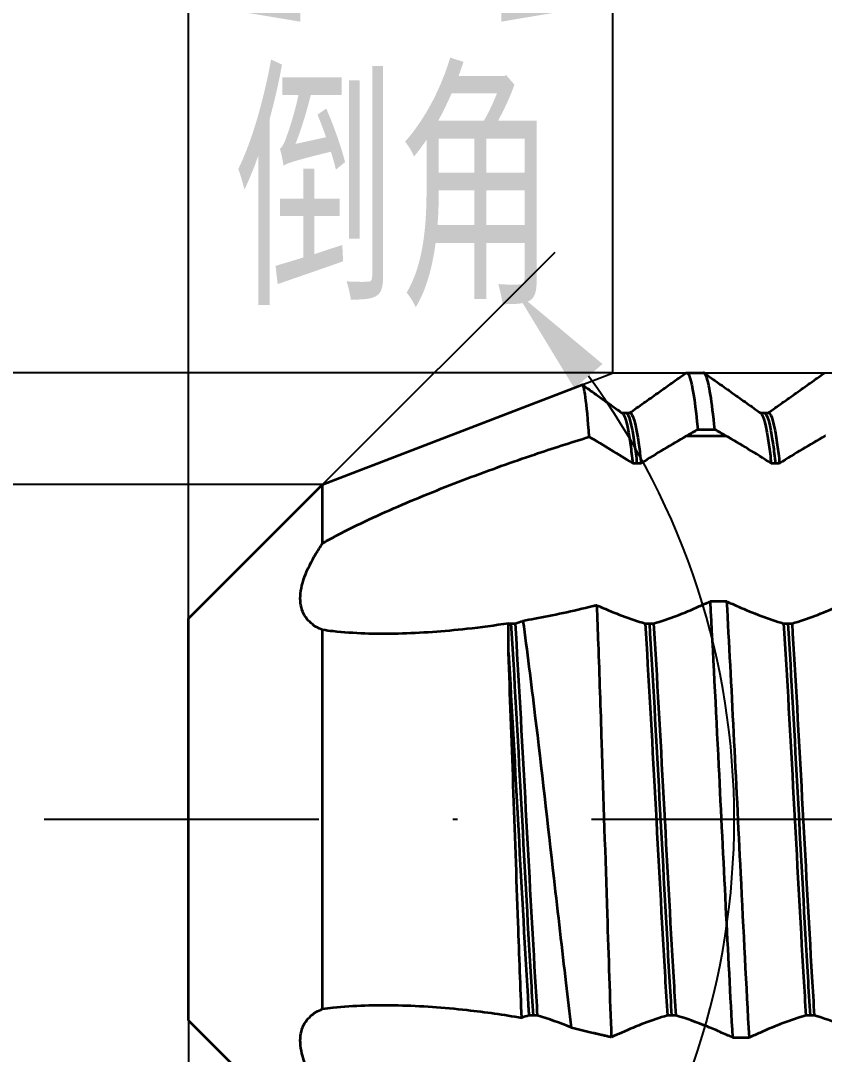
# Model space of a CAD drawing. Header units: millimetres. Extents: x -4 to 163, y 2 to 64.
# Drawn here: x 18.39 to 36.39, y 17.59 to 40.73 of the extents above; entities that cross this region are included whole.
import ezdxf

# ---------------------------------------------------------------- set-up
doc = ezdxf.new("R2010")
doc.units = ezdxf.units.MM
doc.linetypes.add('ACAD_ISO04W100', pattern=[30, 24, -3, 0, -3])
doc.layers.add('标注', color=3, linetype='Continuous')
doc.layers.add('轮廓', color=4, linetype='Continuous', lineweight=35)
doc.styles.add('工程字', font='gbenor.shx', dxfattribs={"bigfont": 'gbcbig.shx'})
doc.dimstyles.new('ZQH', dxfattribs={"dimtxt": 3, "dimasz": 2.5, "dimexe": 1.25, "dimexo": 0, "dimgap": 0.5, "dimtad": 1, "dimdec": 3, "dimdsep": 46, "dimtxsty": '工程字', "dimblk": 'CLOSEDBLANK', "dimcen": -0.8, "dimclrd": 3, "dimclre": 3, "dimclrt": 3, "dimadec": 1, "dimazin": 2, "dimtfac": 1, "dimtdec": 3, "dimtofl": 0, "dimtmove": 0, "dimatfit": 3, "dimldrblk": 'CLOSEDBLANK', "dimfxl": 1, "dimtolj": 1, "dimtzin": 0, "dimarcsym": 0})
doc.dimstyles.new('ZQV', dxfattribs={"dimtxt": 3, "dimasz": 2.5, "dimexe": 1.25, "dimexo": 0, "dimgap": 0.5, "dimtad": 1, "dimtih": 1, "dimtoh": 1, "dimdec": 3, "dimdsep": 46, "dimtxsty": '工程字', "dimblk": 'CLOSEDBLANK', "dimcen": -0.8, "dimclrd": 3, "dimclre": 3, "dimclrt": 3, "dimadec": 1, "dimazin": 2, "dimtfac": 1, "dimtdec": 3, "dimtofl": 0, "dimtmove": 0, "dimatfit": 3, "dimldrblk": 'CLOSEDBLANK', "dimfxl": 1, "dimtolj": 1, "dimtzin": 0, "dimarcsym": 0})

# ---------------------------------------------------------------- blocks, each defined once
blk = doc.blocks.new('*D56')
at = {"layer": 'Defpoints', "color": 0, "transparency": 16777216}
for p in [(142.154, 57.166), (142.154, 32.699), (22.154, 27.348)]:
    blk.add_point(p, dxfattribs=at)
at = {"layer": '标注', "color": 3, "lineweight": -2, "transparency": 16777216}
for p, q in [((22.154, 27.348), (22.154, 58.416)), ((142.154, 32.699), (142.154, 58.416)), ((24.654, 57.166), (139.654, 57.166))]:
    blk.add_line(p, q, dxfattribs=at)
at = {"layer": '标注', "color": 3, "transparency": 16777216}
for points in [[(24.654, 57.583), (24.654, 56.749), (22.154, 57.166)], [(139.654, 57.583), (139.654, 56.749), (142.154, 57.166)]]:
    blk.add_solid(points, dxfattribs=at)
at = {"layer": '标注', "color": 3, "transparency": 16777216, "insert": (80.153, 60.249), "char_height": 5, "attachment_point": 5, "style": '工程字'}
blk.add_mtext('\\A1;总长', dxfattribs=at)
blk = doc.blocks.new('_ClosedBlank')
at = {"color": 0, "linetype": 'ByBlock', "lineweight": -2}
for p, q in [((-1, 0.1667), (0, 0)), ((-1, 0.1667), (-1, -0.1667)), ((0, 0), (-1, -0.1667))]:
    blk.add_line(p, q, dxfattribs=at)
blk = doc.blocks.new('*D57')
at = {"layer": 'Defpoints', "color": 0, "transparency": 16777216}
for p in [(31.654, 32.848), (2.793, 12.848), (31.654, 12.848)]:
    blk.add_point(p, dxfattribs=at)
at = {"layer": '标注', "color": 3, "lineweight": -2, "transparency": 16777216}
for p, q in [((2.793, 32.848), (2.793, 50.356)), ((31.654, 32.848), (1.543, 32.848)), ((2.793, 15.348), (2.793, 30.348)), ((31.654, 12.848), (1.543, 12.848))]:
    blk.add_line(p, q, dxfattribs=at)
at = {"layer": '标注', "color": 3, "transparency": 16777216}
for points in [[(2.376, 30.348), (3.209, 30.348), (2.793, 32.848)], [(2.376, 15.348), (3.209, 15.348), (2.793, 12.848)]]:
    blk.add_solid(points, dxfattribs=at)
at = {"layer": '标注', "color": 3, "transparency": 16777216, "insert": (-0.345, 42.852), "char_height": 5, "attachment_point": 5, "rotation": 90, "style": '工程字'}
blk.add_mtext('\\A1;公称直径', dxfattribs=at)
blk = doc.blocks.new('*D61')
at = {"color": 3, "lineweight": -2, "transparency": 16777216}
for p, q in [((22.154, 27.348), (22.154, 42.376)), ((31.654, 32.848), (31.654, 42.376)), ((24.654, 41.126), (29.154, 41.126)), ((31.654, 41.126), (53.816, 41.126))]:
    blk.add_line(p, q, dxfattribs=at)
at = {"color": 3, "transparency": 16777216}
for points in [[(24.654, 41.543), (24.654, 40.709), (22.154, 41.126)], [(29.154, 41.543), (29.154, 40.709), (31.654, 41.126)]]:
    blk.add_solid(points, dxfattribs=at)
at = {"layer": 'Defpoints', "color": 0, "transparency": 16777216}
for p in [(31.654, 41.126), (31.654, 32.848), (22.154, 27.348)]:
    blk.add_point(p, dxfattribs=at)
at = {"color": 3, "transparency": 16777216, "insert": (46.34, 44.347), "char_height": 5, "attachment_point": 5, "style": '工程字'}
blk.add_mtext('\\A1;导向角长', dxfattribs=at)
blk = doc.blocks.new('*D64')
at = {"color": 3, "lineweight": -2, "transparency": 16777216}
for p, q in [((22.154, 18.348), (22.154, 2.743)), ((25.154, 15.348), (25.154, 2.743)), ((19.654, 3.993), (2.529, 3.993)), ((27.654, 3.993), (30.154, 3.993))]:
    blk.add_line(p, q, dxfattribs=at)
at = {"color": 3, "transparency": 16777216}
for points in [[(19.654, 4.41), (19.654, 3.577), (22.154, 3.993)], [(27.654, 4.41), (27.654, 3.577), (25.154, 3.993)]]:
    blk.add_solid(points, dxfattribs=at)
at = {"layer": 'Defpoints', "color": 0, "transparency": 16777216}
for p in [(22.154, 18.348), (25.154, 15.348), (25.154, 3.993)]:
    blk.add_point(p, dxfattribs=at)
at = {"color": 3, "transparency": 16777216, "insert": (8.268, 7.159), "char_height": 5, "attachment_point": 5, "style": '工程字'}
blk.add_mtext('\\A1;倒角宽', dxfattribs=at)
blk = doc.blocks.new('*D65')
at = {"color": 3, "lineweight": -2, "transparency": 16777216}
for p, q in [((13.18, 30.348), (13.18, 52.787)), ((25.154, 30.348), (11.93, 30.348)), ((13.18, 17.848), (13.18, 27.848)), ((25.154, 15.348), (11.93, 15.348))]:
    blk.add_line(p, q, dxfattribs=at)
at = {"color": 3, "transparency": 16777216}
for points in [[(12.763, 27.848), (13.596, 27.848), (13.18, 30.348)], [(12.763, 17.848), (13.596, 17.848), (13.18, 15.348)]]:
    blk.add_solid(points, dxfattribs=at)
at = {"layer": 'Defpoints', "color": 0, "transparency": 16777216}
for p in [(25.154, 30.348), (13.18, 15.348), (25.154, 15.348)]:
    blk.add_point(p, dxfattribs=at)
at = {"color": 3, "transparency": 16777216, "insert": (9.959, 43.464), "char_height": 5, "attachment_point": 5, "rotation": 90, "style": '工程字'}
blk.add_mtext('\\A1;导向角直径', dxfattribs=at)
blk = doc.blocks.new('*D69')
at = {"color": 3, "lineweight": -2, "transparency": 16777216}
for p, q in [((22.154, 27.348), (22.154, 50.061)), ((68.166, 30.348), (68.166, 50.061)), ((24.654, 48.811), (65.666, 48.811))]:
    blk.add_line(p, q, dxfattribs=at)
at = {"color": 3, "transparency": 16777216}
for points in [[(24.654, 49.228), (24.654, 48.395), (22.154, 48.811)], [(65.666, 49.228), (65.666, 48.395), (68.166, 48.811)]]:
    blk.add_solid(points, dxfattribs=at)
at = {"layer": 'Defpoints', "color": 0, "transparency": 16777216}
for p in [(68.166, 48.811), (68.166, 30.348), (22.154, 27.348)]:
    blk.add_point(p, dxfattribs=at)
at = {"color": 3, "transparency": 16777216, "insert": (45.16, 52.059), "char_height": 5, "attachment_point": 5, "style": '工程字'}
blk.add_mtext('\\A1;最大螺纹长度', dxfattribs=at)
blk = doc.blocks.new('*D70')
at = {"color": 3, "lineweight": -2, "transparency": 16777216}
for p, q in [((25.154, 30.348), (30.358, 35.552)), ((25.154, 15.348), (30.358, 10.145))]:
    blk.add_line(p, q, dxfattribs=at)
blk.add_arc((17.654, 22.848), 16.715, 323.5775, 36.4225, dxfattribs=at)
at = {"color": 3, "transparency": 16777216}
for points in [[(30.789, 32.501), (31.42, 33.045), (29.474, 34.668)], [(31.42, 12.652), (30.789, 13.196), (29.474, 11.029)]]:
    blk.add_solid(points, dxfattribs=at)
at = {"layer": 'Defpoints', "color": 0, "transparency": 16777216}
for p in [(25.154, 30.348), (22.154, 27.348), (33.8, 18.522), (22.154, 18.348), (25.154, 15.348)]:
    blk.add_point(p, dxfattribs=at)
at = {"color": 3, "transparency": 16777216, "insert": (26.797, 36.842), "char_height": 5, "attachment_point": 5, "style": '工程字'}
blk.add_mtext('\\A1;倒角', dxfattribs=at)

msp = doc.modelspace()

# ---------------------------------------------------------------- linework, layer by layer
for p, q in [((25.1545, 30.3485), (31.6545, 32.8485)), ((31.6545, 32.8485), (65.1545, 32.8485)), ((22.1545, 27.3485), (25.1545, 30.3485)), ((22.1545, 22.8485), (22.1545, 27.3485))]:
    msp.add_line(p, q)
at = {"color": 2, "linetype": 'ACAD_ISO04W100'}
msp.add_line((145.4719, 22.8485), (18.9166, 22.8485), dxfattribs=at)
at = {"extrusion": (0, -1.22465e-16, -1)}
for p, q in [((22.1545, 22.8485), (22.1545, 18.3485)), ((22.1545, 18.3485), (25.1545, 15.3485))]:
    msp.add_line(p, q, dxfattribs=at)
at = {"layer": '轮廓', "color": 4, "lineweight": 35}
for p, q in [((33.3027, 32.8485), (33.6814, 32.8485)), ((25.1545, 30.3485), (30.9582, 32.5807)), ((31.8577, 31.9485), (31.9421, 31.9485)), ((31.9421, 31.9485), (32.036, 31.9485)), ((34.9577, 31.9485), (35.0421, 31.9485)), ((35.0421, 31.9485), (35.136, 31.9485)), ((33.5541, 31.5782), (33.9328, 31.5782)), ((33.3111, 31.4398), (34.1734, 31.4398)), ((22.1545, 27.3485), (25.1545, 30.3485)), ((25.1545, 29.0331), (25.1545, 30.3485)), ((34.205, 27.7262), (33.8263, 27.7262)), ((22.1545, 18.3485), (22.1545, 27.3485)), ((25.1545, 18.6058), (25.1545, 27.0911)), ((22.1545, 18.3485), (25.1545, 15.3485)), ((34.3291, 17.9707), (34.7078, 17.9707))]:
    msp.add_line(p, q, dxfattribs=at)
for points, knots in [([(33.2854, 32.8423), (33.3232, 32.8692), (33.3609, 32.8079), (33.4507, 32.4555), (33.5022, 32.0907), (33.5541, 31.5782)], [4.7747244, 4.7747244, 4.7747244, 4.7747244, 7.0829212, 7.0829212, 10.2391818, 10.2391818, 10.2391818, 10.2391818]), ([(33.9328, 31.5782), (33.8687, 32.2123), (33.8051, 32.6191), (33.7211, 32.8242), (33.7012, 32.8485), (33.6814, 32.8485)], [0.010677, 0.010677, 0.010677, 0.010677, 3.9159838, 3.9159838, 5.1266854, 5.1266854, 5.1266854, 5.1266854]), ([(31.1204, 31.4133), (31.0935, 31.8031), (31.0666, 32.101), (31.0124, 32.4966), (30.9854, 32.5911), (30.9582, 32.5807)], [1.3490311, 1.3490311, 1.3490311, 1.3490311, 3.8274644, 3.8274644, 6.3149937, 6.3149937, 6.3149937, 6.3149937]), ([(31.8672, 31.9413), (31.9263, 31.8986), (31.9854, 31.6601), (32.0445, 31.2378), (32.0619, 31.1137), (32.0792, 30.9741), (32.0966, 30.8197)], [19.6734703, 19.6734703, 19.6734703, 19.6734703, 20.03282524, 20.03282524, 20.03282524, 20.13836475, 20.13836475, 20.13836475, 20.13836475]), ([(31.9421, 31.9483), (32.0075, 31.9476), (32.073, 31.7053), (32.1384, 31.2378), (32.1558, 31.1137), (32.1731, 30.9741), (32.1905, 30.8197)], [19.63554726, 19.63554726, 19.63554726, 19.63554726, 20.03338296, 20.03338296, 20.03338296, 20.13892248, 20.13892248, 20.13892248, 20.13892248]), ([(32.036, 31.9483), (32.1014, 31.9476), (32.1669, 31.7053), (32.2323, 31.2378), (32.2496, 31.1137), (32.267, 30.9741), (32.2844, 30.8197)], [19.63610336, 19.63610336, 19.63610336, 19.63610336, 20.03394063, 20.03394063, 20.03394063, 20.13948018, 20.13948018, 20.13948018, 20.13948018]), ([(34.9672, 31.9413), (35.0263, 31.8986), (35.0854, 31.6601), (35.1445, 31.2378), (35.1619, 31.1137), (35.1792, 30.9741), (35.1966, 30.8197)], [25.95665561, 25.95665561, 25.95665561, 25.95665561, 26.31601055, 26.31601055, 26.31601055, 26.42155006, 26.42155006, 26.42155006, 26.42155006]), ([(35.0421, 31.9483), (35.1075, 31.9476), (35.173, 31.7053), (35.2384, 31.2378), (35.2558, 31.1137), (35.2731, 30.9741), (35.2905, 30.8197)], [25.91873256, 25.91873256, 25.91873256, 25.91873256, 26.31656826, 26.31656826, 26.31656826, 26.42210778, 26.42210778, 26.42210778, 26.42210778]), ([(35.136, 31.9483), (35.2014, 31.9476), (35.2669, 31.7053), (35.3323, 31.2378), (35.3496, 31.1137), (35.367, 30.9741), (35.3844, 30.8197)], [25.91928867, 25.91928867, 25.91928867, 25.91928867, 26.31712594, 26.31712594, 26.31712594, 26.42266548, 26.42266548, 26.42266548, 26.42266548]), ([(25.1545, 29.0331), (25.2328, 29.0775), (25.3122, 29.1213), (25.6212, 29.2871), (25.8577, 29.4052), (26.3425, 29.6353), (26.5909, 29.7474), (27.3494, 30.0765), (27.869, 30.2847), (28.9002, 30.6751), (29.412, 30.8571), (30.2852, 31.1515), (30.7013, 31.2858), (31.1204, 31.4133)], [1.2992768, 1.2992768, 1.2992768, 1.2992768, 1.5772434, 1.5772434, 2.3658652, 2.3658652, 3.1544869, 3.1544869, 4.7317303, 4.7317303, 6.3089738, 6.3089738, 7.5385904, 7.5385904, 7.5385904, 7.5385904]), ([(33.3111, 31.4398), (33.3084, 31.4383), (33.3057, 31.4368), (32.9651, 31.2477), (32.6225, 31.0406), (32.2844, 30.8197)], [0.0005068, 0.0005068, 0.0005068, 0.0005068, 0.0104115, 0.0104115, 1.2582183, 1.2582183, 1.2582183, 1.2582183]), ([(36.4111, 31.4398), (36.4084, 31.4383), (36.4057, 31.4368), (36.0651, 31.2477), (35.7225, 31.0406), (35.3844, 30.8197)], [0.0005068, 0.0005068, 0.0005068, 0.0005068, 0.0104115, 0.0104115, 1.2582183, 1.2582183, 1.2582183, 1.2582183]), ([(32.1905, 30.8197), (32.1748, 30.8197), (32.1592, 30.8197), (32.1279, 30.8197), (32.1122, 30.8197), (32.0966, 30.8197)], [0, 0, 0, 0, 0.046946037, 0.046946037, 0.093892078, 0.093892078, 0.093892078, 0.093892078]), ([(32.2844, 30.8197), (32.2687, 30.8197), (32.2531, 30.8197), (32.2218, 30.8197), (32.2061, 30.8197), (32.1905, 30.8197)], [0, 0, 0, 0, 0.046946024, 0.046946024, 0.093890957, 0.093890957, 0.093890957, 0.093890957]), ([(35.2905, 30.8197), (35.2748, 30.8197), (35.2592, 30.8197), (35.2279, 30.8197), (35.2122, 30.8197), (35.1966, 30.8197)], [0, 0, 0, 0, 0.046946034, 0.046946034, 0.093892072, 0.093892072, 0.093892072, 0.093892072]), ([(35.3844, 30.8197), (35.3687, 30.8197), (35.3531, 30.8197), (35.3218, 30.8197), (35.3061, 30.8197), (35.2905, 30.8197)], [0, 0, 0, 0, 0.046946023, 0.046946023, 0.093890956, 0.093890956, 0.093890956, 0.093890956]), ([(25.1545, 27.0911), (25.1008, 27.1117), (25.0506, 27.136), (24.9064, 27.2227), (24.8141, 27.3065), (24.7193, 27.469), (24.6947, 27.5293), (24.6623, 27.6585), (24.6545, 27.7275), (24.6545, 27.8689), (24.6623, 27.9459), (24.6947, 28.1082), (24.7193, 28.1936), (24.8141, 28.4542), (24.9064, 28.6344), (25.0506, 28.8754), (25.1008, 28.9539), (25.1545, 29.0331)], [1.4811559, 1.4811559, 1.4811559, 1.4811559, 1.7630503, 1.7630503, 2.3627347, 2.3627347, 2.6625769, 2.6625769, 2.962419, 2.962419, 3.2622612, 3.2622612, 3.5621034, 3.5621034, 4.1617877, 4.1617877, 4.4436822, 4.4436822, 4.4436822, 4.4436822]), ([(31.2077, 27.6214), (30.7593, 27.51), (30.3118, 27.4145), (29.8153, 27.3226), (29.7272, 27.3068), (29.6386, 27.2915)], [1.4604559, 1.4604559, 1.4604559, 1.4604559, 2.7754431, 2.7754431, 3.0563681, 3.0563681, 3.0563681, 3.0563681]), ([(31.6241, 17.9778), (31.5927, 18.8392), (31.5614, 19.7662), (31.4882, 21.9965), (31.4468, 23.3021), (31.38, 25.3326), (31.3551, 26.0731), (31.3195, 27.074), (31.3091, 27.3624), (31.2986, 27.6427)], [0.9494023, 0.9494023, 0.9494023, 0.9494023, 3.9010459, 3.9010459, 7.7837696, 7.7837696, 10.1058687, 10.1058687, 11.0775453, 11.0775453, 11.0775453, 11.0775453]), ([(31.348, 27.6214), (31.3507, 27.6202), (31.3534, 27.619), (31.694, 27.4641), (32.0367, 27.3365), (32.3749, 27.2381)], [0.0005068, 0.0005068, 0.0005068, 0.0005068, 0.0104115, 0.0104115, 1.2583329, 1.2583329, 1.2583329, 1.2583329]), ([(33.8263, 27.7262), (33.8904, 26.5912), (33.954, 25.3433), (34.0701, 23.0059), (34.1218, 21.9457), (34.2257, 19.8804), (34.2772, 18.888), (34.3291, 17.9707)], [0.010677, 0.010677, 0.010677, 0.010677, 3.9159838, 3.9159838, 7.0829218, 7.0829218, 10.2391828, 10.2391828, 10.2391828, 10.2391828]), ([(34.7078, 17.9707), (34.6437, 19.1057), (34.5801, 20.3536), (34.4639, 22.691), (34.4122, 23.7512), (34.3084, 25.8165), (34.2569, 26.8089), (34.205, 27.7262)], [0.010677, 0.010677, 0.010677, 0.010677, 3.9159838, 3.9159838, 7.0829218, 7.0829218, 10.2391828, 10.2391828, 10.2391828, 10.2391828]), ([(34.448, 27.6214), (34.4507, 27.6202), (34.4534, 27.619), (34.794, 27.4641), (35.1367, 27.3365), (35.4749, 27.2381)], [0.0005068, 0.0005068, 0.0005068, 0.0005068, 0.0104115, 0.0104115, 1.2583329, 1.2583329, 1.2583329, 1.2583329]), ([(29.3145, 27.2381), (29.0085, 27.1901), (28.6972, 27.148), (27.869, 27.0561), (27.3494, 27.0187), (26.5909, 27.0016), (26.3425, 27.0024), (25.8577, 27.0191), (25.6212, 27.0349), (25.3122, 27.0694), (25.2328, 27.0796), (25.1545, 27.0911)], [3.396292, 3.396292, 3.396292, 3.396292, 4.3526866, 4.3526866, 5.92993, 5.92993, 6.7185517, 6.7185517, 7.5071735, 7.5071735, 7.7851401, 7.7851401, 7.7851401, 7.7851401]), ([(29.3145, 27.2381), (29.3171, 27.2381), (29.3198, 27.2381), (29.3378, 27.2381), (29.3533, 27.2381), (29.3688, 27.2381)], [0.039590566, 0.039590566, 0.039590566, 0.039590566, 0.047505321, 0.047505321, 0.093875813, 0.093875813, 0.093875813, 0.093875813]), ([(29.3688, 27.2381), (29.369, 27.2381), (29.3691, 27.2381), (29.385, 27.2381), (29.4006, 27.2381), (29.4317, 27.2381), (29.4472, 27.2381), (29.4627, 27.2381)], [0, 0, 0, 0, 0.00056797, 0.00056797, 0.047505052, 0.047505052, 0.093875281, 0.093875281, 0.093875281, 0.093875281]), ([(29.3688, 27.2381), (29.4429, 26.0408), (29.517, 24.6934), (29.5911, 23.3284), (29.6652, 21.9635), (29.7393, 20.583), (29.8134, 19.3229), (29.8308, 19.0278), (29.8481, 18.7392), (29.8655, 18.4588)], [14.4197866, 14.4197866, 14.4197866, 14.4197866, 14.8703903, 14.8703903, 14.8703903, 15.3209939, 15.3209939, 15.3209939, 15.4265336, 15.4265336, 15.4265336, 15.4265336]), ([(29.4627, 27.2381), (29.5368, 26.0409), (29.6109, 24.6934), (29.685, 23.3284), (29.7591, 21.9635), (29.8332, 20.583), (29.9073, 19.3229), (29.9246, 19.0278), (29.942, 18.7392), (29.9594, 18.4588)], [14.4203443, 14.4203443, 14.4203443, 14.4203443, 14.870948, 14.870948, 14.870948, 15.3215516, 15.3215516, 15.3215516, 15.4270913, 15.4270913, 15.4270913, 15.4270913]), ([(29.6386, 27.2915), (29.7287, 26.631), (29.8182, 25.9207), (30.0498, 23.9992), (30.1891, 22.7612), (30.4198, 20.7334), (30.5101, 19.9456), (30.6408, 18.8482), (30.6813, 18.5147), (30.7216, 18.1904)], [1.3113392, 1.3113392, 1.3113392, 1.3113392, 3.6579439, 3.6579439, 7.3769501, 7.3769501, 9.8036989, 9.8036989, 10.8983194, 10.8983194, 10.8983194, 10.8983194]), ([(32.3749, 27.2381), (32.3751, 27.2381), (32.3753, 27.2381), (32.3911, 27.2381), (32.4067, 27.2381), (32.4378, 27.2381), (32.4533, 27.2381), (32.4688, 27.2381)], [0, 0, 0, 0, 0.000567974, 0.000567974, 0.04750597, 0.04750597, 0.0938771, 0.0938771, 0.0938771, 0.0938771]), ([(32.3749, 27.2381), (32.449, 26.0408), (32.5231, 24.6934), (32.5972, 23.3284), (32.6713, 21.9635), (32.7454, 20.583), (32.8195, 19.3229), (32.8369, 19.0278), (32.8542, 18.7392), (32.8716, 18.4588)], [20.7024141, 20.7024141, 20.7024141, 20.7024141, 21.1530178, 21.1530178, 21.1530178, 21.6036215, 21.6036215, 21.6036215, 21.7091612, 21.7091612, 21.7091612, 21.7091612]), ([(32.4688, 27.2381), (32.469, 27.2381), (32.4691, 27.2381), (32.485, 27.2381), (32.5006, 27.2381), (32.5317, 27.2381), (32.5472, 27.2381), (32.5627, 27.2381)], [0, 0, 0, 0, 0.000567958, 0.000567958, 0.047501971, 0.047501971, 0.093869171, 0.093869171, 0.093869171, 0.093869171]), ([(32.4688, 27.2381), (32.5429, 26.0408), (32.617, 24.6934), (32.6911, 23.3284), (32.7652, 21.9635), (32.8393, 20.583), (32.9134, 19.3229), (32.9308, 19.0278), (32.9481, 18.7392), (32.9655, 18.4588)], [20.7029719, 20.7029719, 20.7029719, 20.7029719, 21.1535756, 21.1535756, 21.1535756, 21.6041793, 21.6041793, 21.6041793, 21.7097189, 21.7097189, 21.7097189, 21.7097189]), ([(32.5627, 27.2381), (32.6368, 26.0409), (32.7109, 24.6934), (32.785, 23.3284), (32.8591, 21.9635), (32.9332, 20.583), (33.0073, 19.3229), (33.0246, 19.0278), (33.042, 18.7392), (33.0594, 18.4588)], [20.7035297, 20.7035297, 20.7035297, 20.7035297, 21.1541333, 21.1541333, 21.1541333, 21.6047369, 21.6047369, 21.6047369, 21.7102766, 21.7102766, 21.7102766, 21.7102766]), ([(35.4749, 27.2381), (35.4751, 27.2381), (35.4753, 27.2381), (35.4911, 27.2381), (35.5067, 27.2381), (35.5378, 27.2381), (35.5533, 27.2381), (35.5688, 27.2381)], [0, 0, 0, 0, 0.000567944, 0.000567944, 0.047498537, 0.047498537, 0.093862354, 0.093862354, 0.093862354, 0.093862354]), ([(35.4749, 27.2381), (35.549, 26.0408), (35.6231, 24.6934), (35.6972, 23.3284), (35.7713, 21.9635), (35.8454, 20.583), (35.9195, 19.3229), (35.9369, 19.0278), (35.9542, 18.7392), (35.9716, 18.4588)], [26.9855994, 26.9855994, 26.9855994, 26.9855994, 27.4362031, 27.4362031, 27.4362031, 27.8868068, 27.8868068, 27.8868068, 27.9923465, 27.9923465, 27.9923465, 27.9923465]), ([(35.5688, 27.2381), (35.569, 27.2381), (35.5691, 27.2381), (35.585, 27.2381), (35.6006, 27.2381), (35.6317, 27.2381), (35.6472, 27.2381), (35.6627, 27.2381)], [0, 0, 0, 0, 0.00056798, 0.00056798, 0.047507481, 0.047507481, 0.093880102, 0.093880102, 0.093880102, 0.093880102]), ([(35.5688, 27.2381), (35.6429, 26.0408), (35.717, 24.6934), (35.7911, 23.3284), (35.8652, 21.9635), (35.9393, 20.583), (36.0134, 19.3229), (36.0308, 19.0278), (36.0481, 18.7392), (36.0655, 18.4588)], [26.9861572, 26.9861572, 26.9861572, 26.9861572, 27.4367609, 27.4367609, 27.4367609, 27.8873646, 27.8873646, 27.8873646, 27.9929042, 27.9929042, 27.9929042, 27.9929042]), ([(35.6627, 27.2381), (35.7368, 26.0409), (35.8109, 24.6934), (35.885, 23.3284), (35.9591, 21.9635), (36.0332, 20.583), (36.1073, 19.3229), (36.1246, 19.0278), (36.142, 18.7392), (36.1594, 18.4588)], [26.986715, 26.986715, 26.986715, 26.986715, 27.4373186, 27.4373186, 27.4373186, 27.8879222, 27.8879222, 27.8879222, 27.9934619, 27.9934619, 27.9934619, 27.9934619]), ([(29.6107, 18.4101), (29.5843, 19.0822), (29.5579, 19.7975), (29.4951, 21.547), (29.4591, 22.5884), (29.3867, 24.6473), (29.3508, 25.6498), (29.3145, 26.585)], [1.3054616, 1.3054616, 1.3054616, 1.3054616, 3.6010703, 3.6010703, 6.7136117, 6.7136117, 9.8122196, 9.8122196, 9.8122196, 9.8122196]), ([(29.3145, 26.585), (29.3885, 25.3395), (29.4626, 23.9665), (29.5366, 22.601), (29.6107, 21.2356), (29.6848, 19.8796), (29.7588, 18.6664), (29.7631, 18.5967), (29.7673, 18.5275), (29.7716, 18.4588)], [14.49948216, 14.49948216, 14.49948216, 14.49948216, 14.94979378, 14.94979378, 14.94979378, 15.4001054, 15.4001054, 15.4001054, 15.42597585, 15.42597585, 15.42597585, 15.42597585]), ([(25.1545, 16.6638), (25.1009, 16.743), (25.0506, 16.8214), (24.9065, 17.0624), (24.8142, 17.2426), (24.7193, 17.5032), (24.6947, 17.5886), (24.6623, 17.751), (24.6545, 17.828), (24.6545, 17.9694), (24.6623, 18.0384), (24.6947, 18.1677), (24.7193, 18.2279), (24.8142, 18.3905), (24.9065, 18.4743), (25.0506, 18.5609), (25.1009, 18.5852), (25.1545, 18.6058)], [1.4817375, 1.4817375, 1.4817375, 1.4817375, 1.7634274, 1.7634274, 2.3632167, 2.3632167, 2.6631114, 2.6631114, 2.963006, 2.963006, 3.2629007, 3.2629007, 3.5627953, 3.5627953, 4.1625846, 4.1625846, 4.4442745, 4.4442745, 4.4442745, 4.4442745]), ([(25.1545, 18.6058), (25.2327, 18.6173), (25.312, 18.6275), (25.6209, 18.662), (25.8574, 18.6778), (26.3422, 18.6945), (26.5906, 18.6953), (27.3492, 18.6782), (27.8688, 18.6409), (28.7987, 18.5376), (29.2104, 18.4787), (29.6107, 18.4101)], [1.2997773, 1.2997773, 1.2997773, 1.2997773, 1.5774047, 1.5774047, 2.3661071, 2.3661071, 3.1548094, 3.1548094, 4.7322141, 4.7322141, 5.9993102, 5.9993102, 5.9993102, 5.9993102]), ([(29.8655, 18.4588), (29.8498, 18.4588), (29.8342, 18.4588), (29.8029, 18.4588), (29.7872, 18.4588), (29.7716, 18.4588)], [0, 0, 0, 0, 0.046946036, 0.046946036, 0.093892073, 0.093892073, 0.093892073, 0.093892073]), ([(29.9594, 18.4588), (29.9437, 18.4588), (29.9281, 18.4588), (29.8968, 18.4588), (29.8811, 18.4588), (29.8655, 18.4588)], [0, 0, 0, 0, 0.046946023, 0.046946023, 0.093890957, 0.093890957, 0.093890957, 0.093890957]), ([(32.9655, 18.4588), (32.9498, 18.4588), (32.9342, 18.4588), (32.9029, 18.4588), (32.8872, 18.4588), (32.8716, 18.4588)], [0, 0, 0, 0, 0.046946037, 0.046946037, 0.093892077, 0.093892077, 0.093892077, 0.093892077]), ([(33.0594, 18.4588), (33.0437, 18.4588), (33.0281, 18.4588), (32.9968, 18.4588), (32.9811, 18.4588), (32.9655, 18.4588)], [0, 0, 0, 0, 0.046946024, 0.046946024, 0.093890957, 0.093890957, 0.093890957, 0.093890957]), ([(34.0861, 18.0755), (33.9813, 18.1233), (33.8763, 18.1684), (33.5343, 18.307), (33.2959, 18.39), (33.0594, 18.4588)], [0.0005068, 0.0005068, 0.0005068, 0.0005068, 0.3873288, 0.3873288, 1.2599802, 1.2599802, 1.2599802, 1.2599802]), ([(36.0655, 18.4588), (36.0498, 18.4588), (36.0342, 18.4588), (36.0029, 18.4588), (35.9872, 18.4588), (35.9716, 18.4588)], [0, 0, 0, 0, 0.046946035, 0.046946035, 0.093892073, 0.093892073, 0.093892073, 0.093892073]), ([(36.1594, 18.4588), (36.1437, 18.4588), (36.1281, 18.4588), (36.0968, 18.4588), (36.0811, 18.4588), (36.0655, 18.4588)], [0, 0, 0, 0, 0.046946022, 0.046946022, 0.093890954, 0.093890954, 0.093890954, 0.093890954]), ([(37.1861, 18.0755), (37.052, 18.1366), (36.9174, 18.1936), (36.5752, 18.3274), (36.3666, 18.3985), (36.1594, 18.4588)], [0.0005068, 0.0005068, 0.0005068, 0.0005068, 0.4956938, 0.4956938, 1.2601853, 1.2601853, 1.2601853, 1.2601853]), ([(34.3291, 17.9707), (34.2955, 17.9852), (34.262, 17.9996), (34.181, 18.0345), (34.1336, 18.055), (34.0861, 18.0755)], [0.08602754, 0.08602754, 0.08602754, 0.08602754, 0.2095907, 0.2095907, 0.38461265, 0.38461265, 0.38461265, 0.38461265])]:
    msp.add_open_spline(points, degree=3, knots=knots, dxfattribs=at)
for points, degree in [([(32.0265, 31.9485), (33.2854, 32.8423)], 1), ([(33.6987, 32.8423), (34.9672, 31.9417)], 1), ([(35.1265, 31.9485), (36.3854, 32.8423)], 1), ([(30.9697, 32.5788), (31.8672, 31.9417)], 1), ([(33.5541, 31.5782), (33.4731, 31.532), (33.3921, 31.4859), (33.3111, 31.4398)], 3), ([(34.1734, 31.4398), (34.0932, 31.4859), (34.013, 31.5321), (33.9328, 31.5782)], 3), ([(32.0966, 30.8197), (31.7714, 31.0307), (31.4435, 31.2304), (31.1204, 31.4133)], 3), ([(35.1966, 30.8197), (34.8556, 31.0409), (34.5117, 31.2498), (34.1734, 31.4398)], 3), ([(31.2986, 27.6427), (31.3151, 27.6356), (31.3315, 27.6285), (31.348, 27.6214)], 3), ([(32.5627, 27.2381), (32.9036, 27.3366), (33.2474, 27.4651), (33.5857, 27.6214)], 3), ([(33.5857, 27.6214), (33.6659, 27.6563), (33.7461, 27.6913), (33.8263, 27.7262)], 3), ([(34.205, 27.7262), (34.286, 27.6912), (34.367, 27.6563), (34.448, 27.6214)], 3), ([(35.6627, 27.2381), (36.0036, 27.3366), (36.3474, 27.4651), (36.6857, 27.6214)], 3), ([(29.3145, 26.585), (29.3145, 26.807), (29.3145, 27.0249), (29.3145, 27.2381)], 3), ([(29.4627, 27.2381), (29.5212, 27.2551), (29.5799, 27.2729), (29.6386, 27.2915)], 3), ([(29.7716, 18.4588), (29.718, 18.4433), (29.6644, 18.4271), (29.6107, 18.4101)], 3), ([(30.7216, 18.1904), (30.4679, 18.2952), (30.2126, 18.3851), (29.9594, 18.4588)], 3), ([(32.8716, 18.4588), (32.5306, 18.3603), (32.1867, 18.2318), (31.8484, 18.0755)], 3), ([(35.9716, 18.4588), (35.6306, 18.3603), (35.2867, 18.2318), (34.9484, 18.0755)], 3), ([(30.7216, 18.1904), (30.8823, 18.1543), (31.0449, 18.1159), (31.2077, 18.0755)], 3), ([(31.8484, 18.0755), (31.7737, 18.0429), (31.6989, 18.0104), (31.6241, 17.9778)], 3), ([(34.9484, 18.0755), (34.8682, 18.0406), (34.788, 18.0056), (34.7078, 17.9707)], 3)]:
    msp.add_open_spline(points, degree=degree, dxfattribs=at)
for points, weights in [([(31.2986, 27.6427), (31.253, 27.6321), (31.2077, 27.6214)], [1.00096463116, 1.00108278082, 1.00119772442]), ([(31.2077, 18.0755), (31.4142, 18.0271), (31.6241, 17.9778)], [1.00119778599, 1.0006747767, 1.00008539714])]:
    msp.add_rational_spline(points, weights, degree=2, dxfattribs=at)

# ---------------------------------------------------------------- dimensions: what is measured, and where the dimension line sits
dim = msp.add_linear_dim(base=(13.1796, 15.3485), p1=(25.1545, 30.3485), p2=(25.1545, 15.3485), angle=90, text='导向角直径', dimstyle='ZQH', override={"dimtxt": 5, "dimsah": 1})
dim.commit()
dim.dimension.update_dxf_attribs({"geometry": '*D65', "text_midpoint": (13.1796, 43.4638), "dimtype": 160})
dim = msp.add_linear_dim(base=(68.1661, 48.8113), p1=(22.1545, 27.3485), p2=(68.1661, 30.3485), text='最大螺纹长度', dimstyle='ZQH', override={"dimtxt": 5, "dimsah": 1})
dim.commit()
dim.dimension.update_dxf_attribs({"geometry": '*D69', "text_midpoint": (45.1603, 52.0595)})
for base, p1, p2, text, picture, middle in [((31.6545, 41.1261), (22.1545, 27.3485), (31.6545, 32.8485), '导向角长', '*D61', (46.3401, 41.1261)), ((25.1545, 3.9934), (22.1545, 18.3485), (25.1545, 15.3485), '倒角宽', '*D64', (8.2683, 3.9934))]:
    dim = msp.add_linear_dim(base=base, p1=p1, p2=p2, text=text, dimstyle='ZQH', override={"dimtxt": 5, "dimsah": 1})
    dim.commit()
    dim.dimension.update_dxf_attribs({"geometry": picture, "text_midpoint": middle, "dimtype": 160})
dim = msp.add_angular_dim_2l(base=(33.8, 18.5223), line1=((22.1545, 18.3485), (25.1545, 15.3485)), line2=((22.1545, 27.3485), (25.1545, 30.3485)), text='倒角', dimstyle='ZQV', override={"dimtxt": 5, "dimsah": 1})
dim.commit()
dim.dimension.update_dxf_attribs({"geometry": '*D70', "text_midpoint": (26.7967, 36.8419), "dimtype": 162})
at = {"layer": '标注', "color": 3}
for base, p1, p2, angle, text, picture, middle in [((142.1545, 57.166), (22.1545, 27.3485), (142.1545, 32.6993), 180, '总长', '*D56', (80.1531, 57.166)), ((2.7928, 12.8485), (31.6545, 32.8485), (31.6545, 12.8485), 90, '公称直径', '*D57', (2.7928, 42.8521))]:
    dim = msp.add_linear_dim(base=base, p1=p1, p2=p2, angle=angle, text=text, dimstyle='ZQH', override={"dimtxt": 5, "dimasz": 2.5, "dimtxsty": '工程字', "dimsah": 1}, dxfattribs=at)
    dim.commit()
    dim.dimension.update_dxf_attribs({"geometry": picture, "text_midpoint": middle, "dimtype": 160})

doc.saveas('drawing.dxf')
